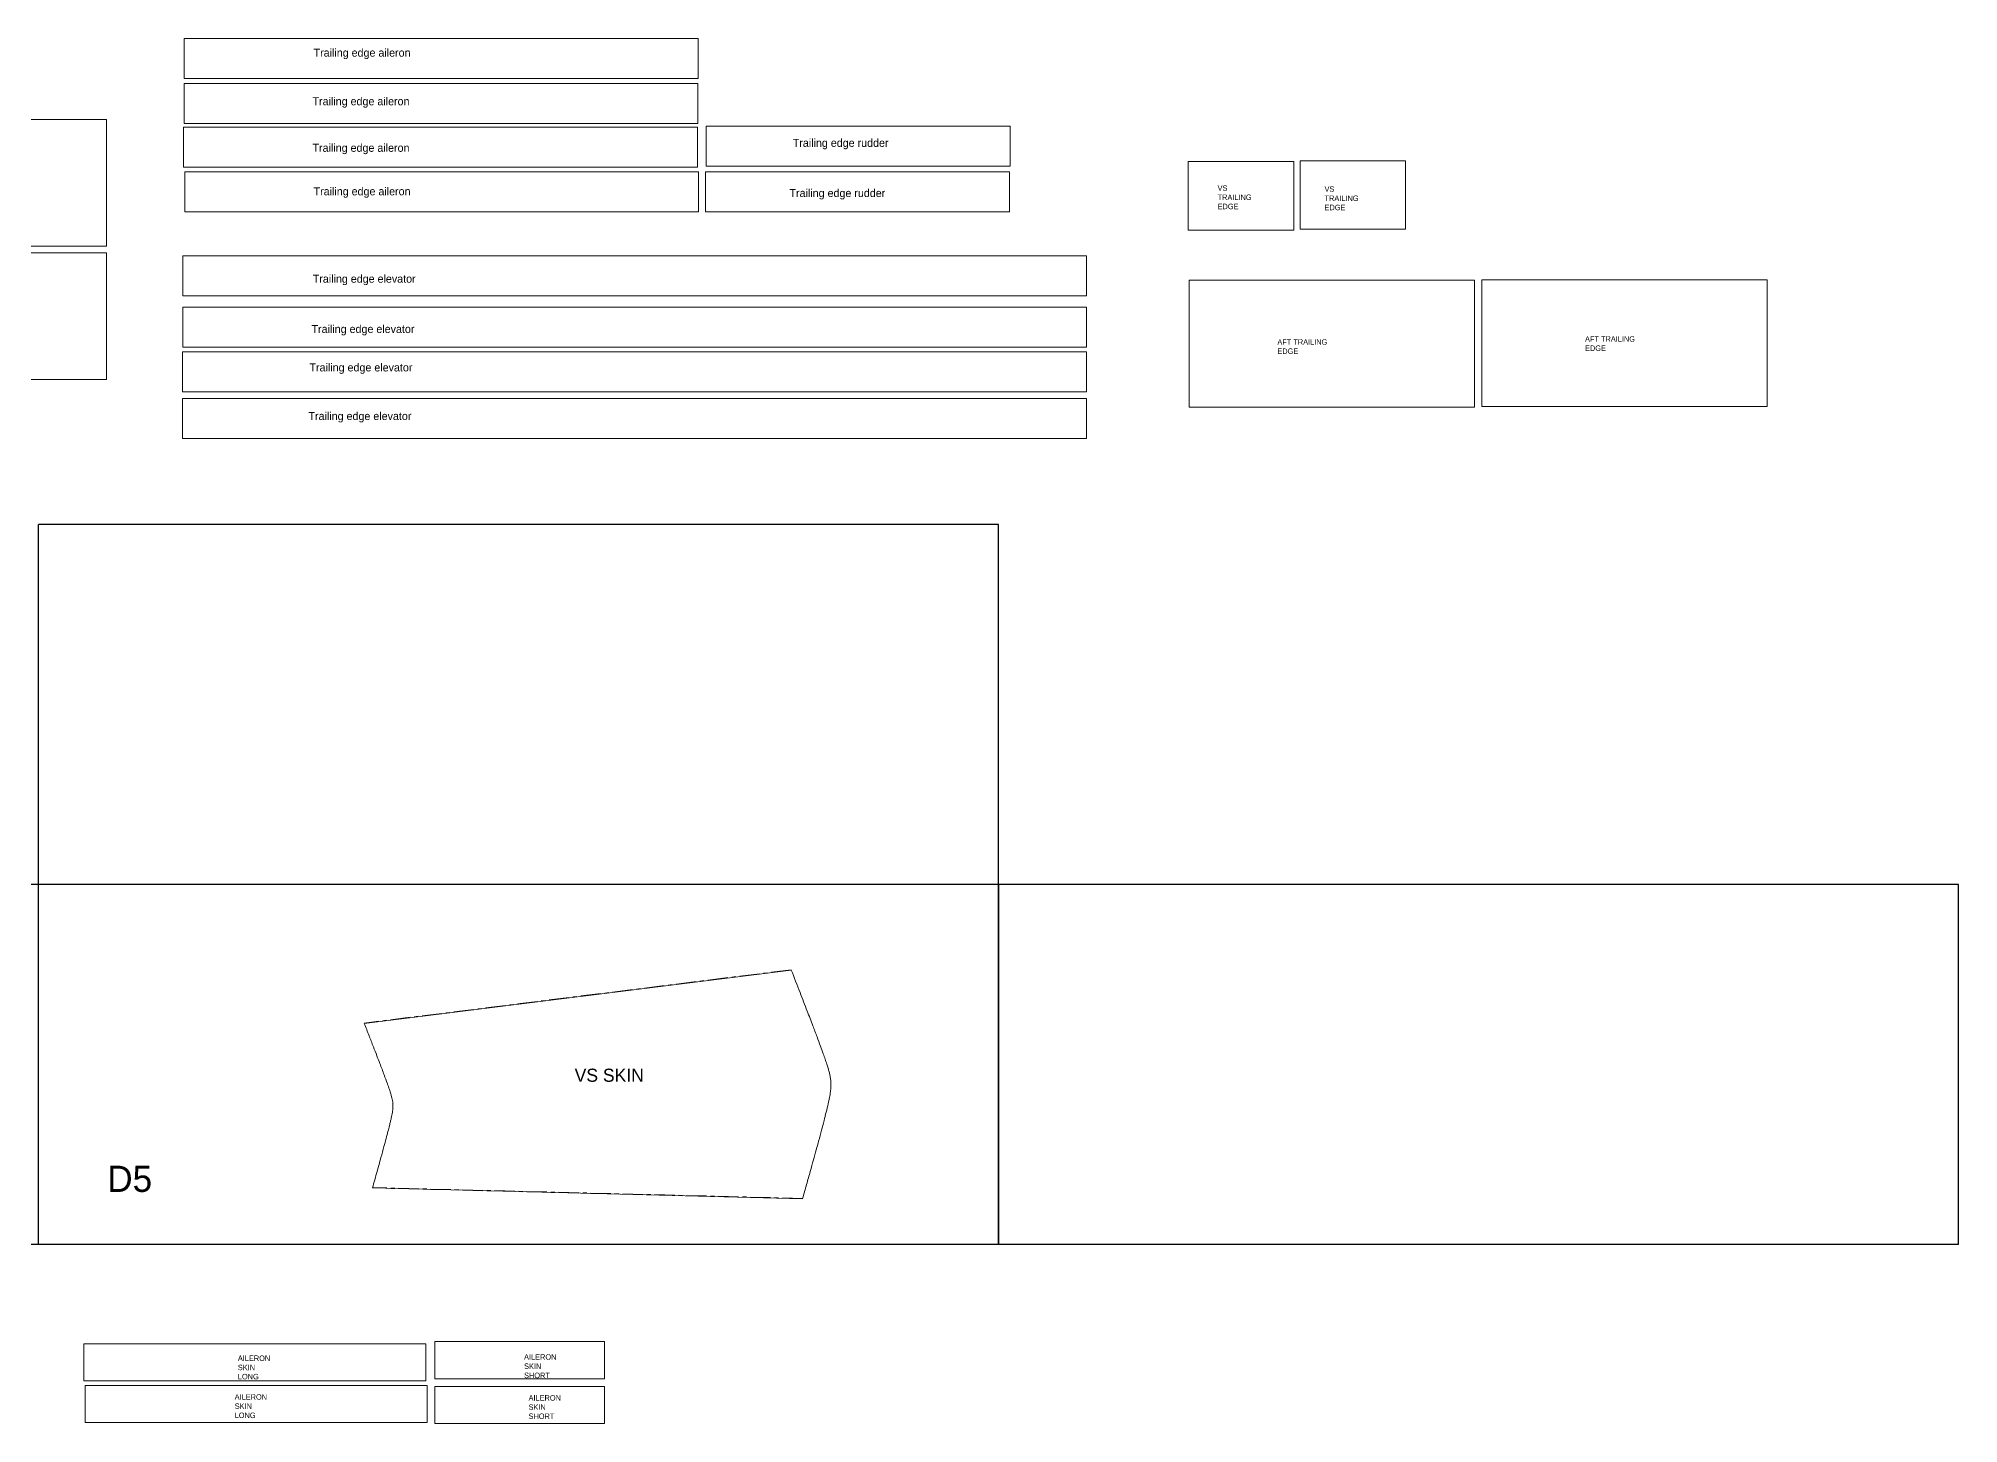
# Model space of a CAD drawing. Header units: inches. Extents: x 0 to 96, y -4.8 to 30.1.
# Drawn here: x 48 to 96, y -4.48 to 30.15 of the extents above; entities that cross this region are included whole.
import ezdxf

# ---------------------------------------------------------------- set-up
doc = ezdxf.new("R2010")
doc.units = ezdxf.units.IN
doc.header["$MEASUREMENT"] = 0
doc.linetypes.add('CENTERX2', pattern=[0.8, 0.5, -0.1, 0.1, -0.1])

msp = doc.modelspace()

# ---------------------------------------------------------------- linework, layer by layer
at = {"color": 7, "linetype": 'Continuous', "lineweight": 15}
for p, q in [((51.644, 30.147), (64.489, 30.147)), ((51.644, 29.147), (51.644, 30.147)), ((64.489, 30.147), (64.489, 29.147)), ((64.486, 29.022), (51.641, 29.022)), ((51.641, 29.022), (51.641, 28.022)), ((64.489, 29.147), (51.644, 29.147)), ((64.486, 28.022), (64.486, 29.022)), ((49.705, 28.124), (35.59, 28.124)), ((49.705, 24.953), (49.705, 28.124)), ((51.629, 27.928), (64.474, 27.928)), ((51.629, 26.928), (51.629, 27.928)), ((51.641, 28.022), (64.486, 28.022)), ((64.474, 27.928), (64.474, 26.928)), ((72.288, 27.953), (64.689, 27.953)), ((64.689, 27.953), (64.689, 26.953)), ((72.288, 26.953), (72.288, 27.953)), ((64.474, 26.928), (51.629, 26.928)), ((64.689, 26.953), (72.288, 26.953)), ((64.504, 26.809), (51.659, 26.809)), ((51.659, 26.809), (51.659, 25.809)), ((64.504, 25.809), (64.504, 26.809)), ((72.272, 26.815), (64.673, 26.815)), ((64.673, 26.815), (64.673, 25.815)), ((72.272, 25.815), (72.272, 26.815)), ((51.659, 25.809), (64.504, 25.809)), ((64.673, 25.815), (72.272, 25.815)), ((35.59, 24.953), (49.705, 24.953)), ((35.59, 24.79), (49.705, 24.79)), ((49.705, 24.79), (49.705, 21.619)), ((51.61, 24.712), (74.2, 24.712)), ((51.61, 23.712), (51.61, 24.712)), ((74.2, 24.712), (74.2, 23.712)), ((83.898, 24.102), (76.768, 24.102)), ((76.768, 24.102), (76.768, 20.93)), ((83.898, 20.93), (83.898, 24.102)), ((91.215, 24.116), (84.085, 24.116)), ((84.085, 24.116), (84.085, 20.945)), ((91.215, 20.945), (91.215, 24.116)), ((74.2, 23.712), (51.61, 23.712)), ((74.2, 23.43), (51.61, 23.43)), ((51.61, 23.43), (51.61, 22.43)), ((74.2, 22.43), (74.2, 23.43)), ((51.606, 22.315), (74.196, 22.315)), ((51.606, 21.315), (51.606, 22.315)), ((51.61, 22.43), (74.2, 22.43)), ((74.196, 22.315), (74.196, 21.315)), ((49.705, 21.619), (35.59, 21.619)), ((74.196, 21.315), (51.606, 21.315)), ((74.196, 21.148), (51.606, 21.148)), ((51.606, 21.148), (51.606, 20.148)), ((74.196, 20.148), (74.196, 21.148)), ((76.768, 20.93), (83.898, 20.93)), ((84.085, 20.945), (91.215, 20.945)), ((51.606, 20.148), (74.196, 20.148)), ((49.139, -2.482), (57.682, -2.482)), ((49.139, -3.411), (49.139, -2.482)), ((57.682, -2.482), (57.682, -3.411)), ((57.91, -2.428), (62.15, -2.428)), ((57.91, -3.357), (57.91, -2.428)), ((62.15, -2.428), (62.15, -3.357)), ((62.15, -3.357), (57.91, -3.357)), ((57.682, -3.411), (49.139, -3.411)), ((49.172, -3.523), (57.714, -3.523)), ((49.172, -4.452), (49.172, -3.523)), ((57.714, -3.523), (57.714, -4.452)), ((57.913, -3.548), (62.153, -3.548)), ((57.913, -4.477), (57.913, -3.548)), ((62.153, -3.548), (62.153, -4.477)), ((57.714, -4.452), (49.172, -4.452)), ((62.153, -4.477), (57.913, -4.477))]:
    msp.add_line(p, q, dxfattribs=at)
at = {"linetype": 'Continuous', "lineweight": 15}
for p, q in [((76.743, 27.067), (76.743, 25.357)), ((79.38, 27.067), (76.743, 27.067)), ((79.38, 25.357), (79.38, 27.067)), ((79.541, 27.089), (79.541, 25.379)), ((82.178, 27.089), (79.541, 27.089)), ((82.178, 25.379), (82.178, 27.089)), ((76.743, 25.357), (79.38, 25.357)), ((79.541, 25.379), (82.178, 25.379))]:
    msp.add_line(p, q, dxfattribs=at)
for p, q in [((48, 9), (48, 18)), ((72, 18), (48, 18)), ((72, 9), (72, 18)), ((48, 9), (24, 9)), ((72, 9), (48, 9)), ((48, 0), (48, 9)), ((72, 9), (48, 9)), ((72, 9), (72, 0)), ((72, 0), (72, 9)), ((96, 9), (72, 9)), ((96, 0), (96, 9)), ((48, 0), (24, 0)), ((72, 0), (48, 0)), ((96, 0), (72, 0))]:
    msp.add_line(p, q)
at = {"color": 1, "linetype": 'CENTERX2'}
for p, q in [((66.82, 6.86), (56.146, 5.527)), ((67.104, 1.145), (56.35, 1.414))]:
    msp.add_line(p, q, dxfattribs=at)
at = {"color": 1, "linetype": 'Continuous', "lineweight": 15}
for p, q in [((66.82, 6.86), (56.146, 5.527)), ((67.104, 1.145), (56.35, 1.414))]:
    msp.add_line(p, q, dxfattribs=at)
for points, knots in [([(67.104, 1.145), (67.137, 1.265), (67.201, 1.492), (67.291, 1.815), (67.371, 2.103), (67.44, 2.356), (67.508, 2.603), (67.573, 2.846), (67.636, 3.087), (67.693, 3.307), (67.739, 3.499), (67.771, 3.646), (67.789, 3.748), (67.802, 3.837), (67.812, 3.935), (67.813, 4.04), (67.804, 4.136), (67.788, 4.226), (67.766, 4.318), (67.739, 4.412), (67.706, 4.517), (67.666, 4.636), (67.614, 4.785), (67.546, 4.972), (67.459, 5.206), (67.348, 5.498), (67.206, 5.867), (67.026, 6.332), (66.893, 6.673), (66.82, 6.86)], [0, 0, 0, 0, 0.062173, 0.11826, 0.168262, 0.212177, 0.250007, 0.296718, 0.338385, 0.375011, 0.410616, 0.437509, 0.450531, 0.462509, 0.482556, 0.499997, 0.514886, 0.53124, 0.545612, 0.562488, 0.580197, 0.601029, 0.62499, 0.659432, 0.701099, 0.749993, 0.816184, 0.89952, 1, 1, 1, 1]), ([(56.146, 5.527), (56.187, 5.423), (56.262, 5.228), (56.368, 4.957), (56.457, 4.727), (56.548, 4.492), (56.635, 4.261), (56.715, 4.044), (56.771, 3.886), (56.806, 3.778), (56.829, 3.698), (56.845, 3.632), (56.857, 3.567), (56.863, 3.501), (56.863, 3.434), (56.858, 3.369), (56.849, 3.302), (56.836, 3.232), (56.819, 3.154), (56.799, 3.066), (56.772, 2.956), (56.736, 2.817), (56.69, 2.643), (56.632, 2.425), (56.556, 2.15), (56.46, 1.804), (56.389, 1.551), (56.35, 1.414)], [0, 0, 0, 0, 0.077772, 0.145363, 0.202774, 0.250006, 0.320699, 0.375008, 0.410851, 0.437507, 0.454298, 0.468757, 0.484887, 0.5, 0.515017, 0.531243, 0.545563, 0.562491, 0.580461, 0.601293, 0.624992, 0.65974, 0.701407, 0.749994, 0.817061, 0.900396, 1, 1, 1, 1])]:
    msp.add_open_spline(points, degree=3, knots=knots, dxfattribs=at)

# ---------------------------------------------------------------- texts
at = {"attachment_point": 1}
for s, width, gutter_width, insert, char_height in [('Trailing edge aileron', 7.70813, 0.625, (54.879, 29.891), 0.2), ('Trailing edge aileron', 7.70813, 0.625, (54.853, 28.676), 0.2), ('Trailing edge aileron', 7.70813, 0.625, (54.853, 27.513), 0.2), ('Trailing edge rudder', 7.70813, 0.625, (66.857, 27.636), 0.2), ('Trailing edge aileron', 7.70813, 0.625, (54.879, 26.425), 0.2), ('VS TRAILING EDGE', 1.06913, 0.689, (77.477, 26.475), 0.1378), ('VS TRAILING EDGE', 1.06913, 0.689, (80.15, 26.45), 0.1378), ('Trailing edge rudder', 7.70813, 0.625, (66.776, 26.382), 0.2), ('Trailing edge elevator', 7.70813, 0.625, (54.858, 24.24), 0.2), ('Trailing edge elevator', 7.70813, 0.625, (54.828, 22.984), 0.2), ('AFT TRAILING EDGE', 1.54653, 0.689, (78.971, 22.628), 0.1378), ('AFT TRAILING EDGE', 1.54653, 0.689, (86.662, 22.703), 0.1378), ('Trailing edge elevator', 7.70813, 0.625, (54.777, 22.023), 0.2), ('Trailing edge elevator', 7.70813, 0.625, (54.752, 20.808), 0.2), ('VS SKIN', 2.05572, 0.689, (61.405, 4.395), 0.3279), ('D5', 1.16426, 0.689, (49.722, 1.97), 0.6556)]:
    msp.add_mtext_dynamic_manual_height_columns(s, width=width, gutter_width=gutter_width, heights=[0], dxfattribs=dict(at, insert=insert, char_height=char_height))
note = msp.add_mtext_dynamic_manual_height_columns('AILERON ', width=0.31473, gutter_width=0.689, heights=[0.0524, 0], dxfattribs=dict(insert=(51.982, -2.774), char_height=0.1378, attachment_point=1))
for column, words in zip(note.columns.linked_columns, ['SKIN LONG']):
    column.text = words
note = msp.add_mtext_dynamic_manual_height_columns('AILERON ', width=0.31473, gutter_width=0.689, heights=[0.0524, 0], dxfattribs=dict(insert=(59.137, -2.743), char_height=0.1378, attachment_point=1))
for column, words in zip(note.columns.linked_columns, ['SKIN SHORT']):
    column.text = words
note = msp.add_mtext_dynamic_manual_height_columns('AILERON ', width=0.31473, gutter_width=0.689, heights=[0.0524, 0], dxfattribs=dict(insert=(51.903, -3.742), char_height=0.1378, attachment_point=1))
for column, words in zip(note.columns.linked_columns, ['SKIN LONG']):
    column.text = words
note = msp.add_mtext_dynamic_manual_height_columns('AILERON ', width=0.31473, gutter_width=0.689, heights=[0.0524, 0], dxfattribs=dict(insert=(59.249, -3.765), char_height=0.1378, attachment_point=1))
for column, words in zip(note.columns.linked_columns, ['SKIN SHORT']):
    column.text = words

doc.saveas('drawing.dxf')
